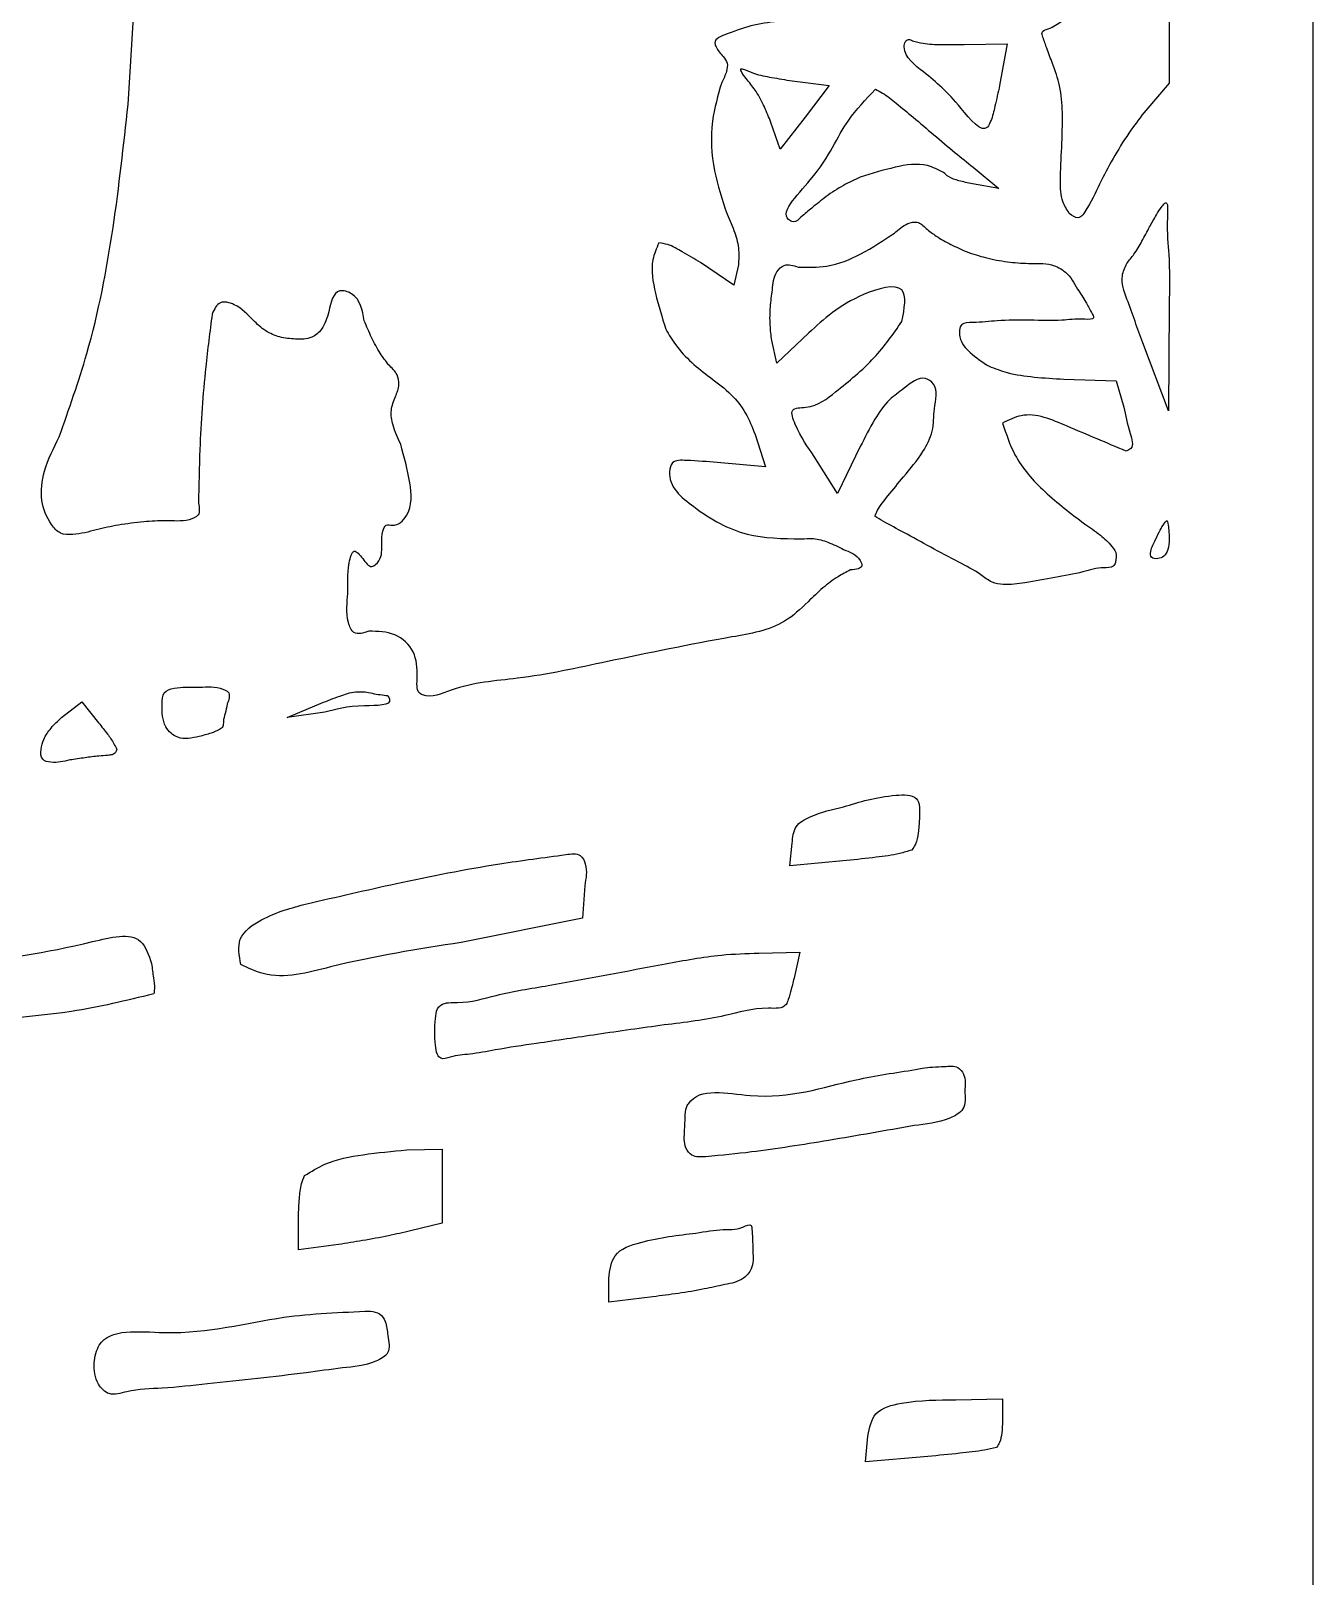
# Model space of a CAD drawing. Extents: x 0 to 204, y 72 to 361.
# Drawn here: x 156.3 to 204, y 237.2 to 294.8 of the extents above; entities that cross this region are included whole.
import ezdxf

# ---------------------------------------------------------------- set-up
doc = ezdxf.new("R2010")
doc.units = 0
doc.layers.get('0').update_dxf_attribs({"linetype": 'CONTINUOUS'})

msp = doc.modelspace()

# ---------------------------------------------------------------- linework, layer by layer
at = {"color": 7}
for p, q in [((204.046667, 216.746667), (204.046667, 361.244444)), ((198.684444, 296.587333), (198.684444, 292.890222)), ((159.878889, 292.1), (160.076444, 295.345556)), ((191.036222, 294.329556), (192.644889, 294.357778)), ((192.644889, 294.357778), (192.362667, 292.805556)), ((191.036222, 294.329556), (191.036222, 294.329556)), ((184.629778, 292.974889), (186.012667, 292.805556)), ((184.629778, 292.974889), (184.629778, 292.974889)), ((186.012667, 292.805556), (185.109556, 291.620222)), ((198.684444, 292.890222), (197.809556, 291.874222)), ((185.109556, 291.620222), (184.178222, 290.434889)), ((189.145333, 291.620222), (189.145333, 291.620222)), ((184.178222, 290.434889), (183.839556, 291.422667)), ((191.374889, 289.757556), (192.334444, 288.967333)), ((192.334444, 288.967333), (191.346667, 289.136667)), ((191.149111, 286.596667), (191.149111, 286.596667)), ((182.456667, 285.354889), (181.214889, 286.201556)), ((182.626, 286.116889), (182.456667, 285.354889)), ((198.684444, 284.564667), (198.656222, 280.67)), ((198.684444, 284.564667), (198.684444, 284.564667)), ((185.250667, 283.576889), (184.065333, 282.448)), ((184.065333, 282.448), (183.867778, 283.294667)), ((198.656222, 280.67), (197.696667, 283.21)), ((194.761556, 281.855333), (196.708889, 281.798889)), ((196.708889, 281.798889), (196.991111, 280.811111)), ((183.246889, 279.795111), (183.642, 278.581556)), ((186.323111, 277.593778), (185.448222, 278.976667)), ((187.169778, 279.343556), (186.323111, 277.593778)), ((183.642, 278.581556), (181.835778, 278.750889)), ((198.684444, 275.872222), (198.684444, 275.872222)), ((157.395333, 269.24), (158.157333, 269.832667)), ((158.157333, 269.832667), (158.778222, 269.042444)), ((163.576, 269.748), (163.576, 269.748)), ((165.805556, 269.24), (167.075556, 269.776222)), ((169.559111, 270.058444), (169.559111, 270.058444)), ((167.216667, 269.437556), (165.805556, 269.24)), ((159.455556, 268.054667), (159.455556, 268.054667)), ((189.371111, 265.458222), (189.371111, 265.458222)), ((184.545111, 263.708444), (184.629778, 264.555111)), ((186.661778, 263.906), (184.545111, 263.708444)), ((176.896889, 262.974667), (176.812222, 261.761111)), ((176.896889, 262.974667), (176.896889, 262.974667)), ((176.812222, 261.761111), (172.296667, 260.858)), ((183.388, 260.462889), (184.912, 260.491111)), ((184.912, 260.491111), (184.714444, 259.588)), ((160.753778, 260.067778), (160.753778, 260.067778)), ((184.714444, 259.588), (184.714444, 259.588)), ((191.064444, 255.326444), (191.064444, 255.326444)), ((170.264667, 253.125111), (171.591111, 253.153333)), ((171.591111, 253.153333), (171.591111, 251.770444)), ((171.591111, 251.770444), (171.591111, 250.387556)), ((171.591111, 251.770444), (171.591111, 251.770444)), ((166.228889, 249.399778), (166.228889, 250.641556)), ((171.591111, 250.387556), (170.405778, 250.105333)), ((167.724667, 249.597333), (166.228889, 249.399778)), ((183.162222, 249.343333), (183.162222, 249.343333)), ((177.8, 247.452444), (177.8, 248.327333)), ((179.436889, 247.65), (177.8, 247.452444)), ((169.559111, 246.210667), (169.559111, 246.210667)), ((190.725778, 243.811778), (192.475556, 243.84)), ((192.475556, 243.84), (192.475556, 243.021556)), ((192.475556, 243.021556), (192.475556, 243.021556)), ((187.367333, 241.497556), (187.452, 242.457111)), ((189.681556, 241.695111), (187.367333, 241.497556))]:
    msp.add_line(p, q, dxfattribs=at)
for points, knots in [([(194.338222, 293.624), (194.259555, 293.816187), (194.124775, 294.145457), (194.016585, 294.506949), (193.890337, 294.832097), (194.324094, 294.938072), (194.717485, 295.254808), (195.139265, 295.473479), (195.382444, 295.599556)], [0, 0, 0, 0, 0.611253, 1.047245, 1.22498, 1.488557, 2.078075, 2.88075, 2.88075, 2.88075, 2.88075]), ([(184.234667, 295.204444), (183.881965, 295.16599), (183.166419, 295.087975), (182.455276, 294.810351), (181.680075, 294.534105), (181.799071, 294.216258), (181.90482, 294.048873), (182.073833, 293.873045), (182.243954, 293.637403), (182.18684, 293.273014), (182.072868, 293.050644), (182.005111, 292.918444)], [0, 0, 0, 0, 1.031073, 2.091793, 2.658965, 2.809444, 3.022957, 3.262406, 3.543503, 3.849436, 4.297972, 4.297972, 4.297972, 4.297972]), ([(192.362667, 292.805556), (192.304739, 292.54327), (192.204559, 292.089675), (192.087596, 291.584436), (191.768037, 290.895612), (190.58993, 292.42315), (189.840129, 293.072797), (188.763597, 293.894112), (188.814189, 294.432607), (188.969065, 294.550333), (189.064877, 294.498775), (189.117111, 294.470667)], [0, 0, 0, 0, 0.797821, 1.379746, 1.623921, 2.825178, 4.781174, 5.962372, 6.163502, 6.299487, 6.462485, 6.462485, 6.462485, 6.462485]), ([(189.117111, 294.470667), (189.246782, 294.435836), (189.598285, 294.341418), (190.246635, 294.323371), (190.755827, 294.327359), (191.036222, 294.329556)], [0, 0, 0, 0, 0.401847, 1.0893, 1.931786, 1.931786, 1.931786, 1.931786]), ([(182.964667, 293.003111), (182.897321, 293.077052), (182.801473, 293.182288), (182.67182, 293.461914), (182.793288, 293.418923), (182.851778, 293.398222)], [0, 0, 0, 0, 0.345369, 0.491542, 0.627298, 0.627298, 0.627298, 0.627298]), ([(182.851778, 293.398222), (182.975032, 293.345591), (183.299015, 293.207247), (183.903131, 293.092972), (184.37381, 293.016485), (184.629778, 292.974889)], [0, 0, 0, 0, 0.401211, 1.054618, 1.833573, 1.833573, 1.833573, 1.833573]), ([(194.676889, 290.491333), (194.694921, 290.924466), (194.726891, 291.692361), (194.645354, 292.7582), (194.435524, 293.349708), (194.338222, 293.624)], [0, 0, 0, 0, 1.3016, 2.307587, 3.177448, 3.177448, 3.177448, 3.177448]), ([(182.005111, 292.918444), (181.865288, 292.439848), (181.552171, 291.368088), (181.651321, 289.657449), (182.02459, 288.540597), (182.202667, 288.007778)], [0, 0, 0, 0, 1.488997, 3.334427, 5.018031, 5.018031, 5.018031, 5.018031]), ([(183.839556, 291.422667), (183.760397, 291.616697), (183.599373, 292.011391), (183.323068, 292.553555), (183.076142, 292.863283), (182.964667, 293.003111)], [0, 0, 0, 0, 0.629023, 1.279553, 1.814939, 1.814939, 1.814939, 1.814939]), ([(187.169778, 289.390667), (186.959062, 289.290543), (186.515106, 289.079593), (185.911923, 288.692211), (185.397685, 288.255445), (185.016753, 287.960503), (184.753545, 287.682222), (184.029273, 287.954511), (185.955186, 289.786052), (186.379557, 291.220238), (187.371819, 292.278087), (187.734222, 292.664444)], [0, 0, 0, 0, 0.698849, 1.472407, 2.152806, 2.684543, 3.011338, 3.120772, 4.816972, 7.465294, 8.989063, 8.989063, 8.989063, 8.989063]), ([(187.734222, 292.664444), (187.823986, 292.618004), (188.100441, 292.474977), (188.554274, 292.098158), (188.931268, 291.793317), (189.145333, 291.620222)], [0, 0, 0, 0, 0.302653, 0.932113, 1.759129, 1.759129, 1.759129, 1.759129]), ([(157.310667, 279.710444), (157.675398, 280.737194), (158.576836, 283.27482), (159.373706, 287.447013), (159.712725, 290.569551), (159.878889, 292.1)], [0, 0, 0, 0, 3.265763, 8.071376, 12.690937, 12.690937, 12.690937, 12.690937]), ([(189.145333, 291.620222), (189.398088, 291.402167), (189.915123, 290.956112), (190.658191, 290.334875), (191.15245, 289.936736), (191.374889, 289.757556)], [0, 0, 0, 0, 1.001443, 2.048551, 2.905432, 2.905432, 2.905432, 2.905432]), ([(197.809556, 291.874222), (197.622481, 291.631086), (197.20788, 291.092238), (196.652576, 290.21319), (196.31151, 289.566383), (196.144444, 289.249556)], [0, 0, 0, 0, 0.920046, 2.039036, 3.113421, 3.113421, 3.113421, 3.113421]), ([(194.959111, 288.036), (194.869103, 288.179546), (194.641285, 288.542874), (194.618791, 289.411214), (194.654655, 290.077974), (194.676889, 290.491333)], [0, 0, 0, 0, 0.501298, 1.26883, 2.52086, 2.52086, 2.52086, 2.52086]), ([(190.274222, 289.56), (190.076471, 289.662147), (189.516831, 289.951226), (188.399662, 289.768529), (187.595355, 289.521418), (187.169778, 289.390667)], [0, 0, 0, 0, 0.656608, 1.858213, 3.208446, 3.208446, 3.208446, 3.208446]), ([(191.346667, 289.136667), (191.178994, 289.172202), (190.876987, 289.236208), (190.493972, 289.355107), (190.333167, 289.505041), (190.274222, 289.56)], [0, 0, 0, 0, 0.517006, 0.931218, 1.170913, 1.170913, 1.170913, 1.170913]), ([(196.144444, 289.249556), (195.996401, 288.927272), (195.786681, 288.470725), (195.328565, 287.745054), (195.069741, 287.948879), (194.959111, 288.036)], [0, 0, 0, 0, 1.162127, 1.646276, 2.007698, 2.007698, 2.007698, 2.007698]), ([(197.950667, 287.528), (198.036289, 287.681013), (198.18734, 287.95095), (198.357137, 288.230072), (198.652971, 288.587703), (198.575452, 287.335691), (198.708032, 286.46073), (198.693128, 285.262675), (198.684444, 284.564667)], [0, 0, 0, 0, 0.514451, 0.907568, 1.084255, 1.621447, 3.013565, 4.956799, 4.956799, 4.956799, 4.956799]), ([(182.202667, 288.007778), (182.307746, 287.77884), (182.504905, 287.349288), (182.662923, 286.703476), (182.637498, 286.299558), (182.626, 286.116889)], [0, 0, 0, 0, 0.755729, 1.417959, 1.964714, 1.964714, 1.964714, 1.964714]), ([(188.439778, 287.302222), (188.595032, 287.437258), (188.836351, 287.647152), (189.326569, 287.760903), (189.519766, 287.573656), (189.625111, 287.471556)], [0, 0, 0, 0, 0.617586, 0.959949, 1.370488, 1.370488, 1.370488, 1.370488]), ([(189.625111, 287.471556), (189.748251, 287.373755), (190.035246, 287.145817), (190.556203, 286.868124), (190.947573, 286.688939), (191.149111, 286.596667)], [0, 0, 0, 0, 0.470998, 1.097731, 1.763113, 1.763113, 1.763113, 1.763113]), ([(197.104, 286.173333), (197.194339, 286.284414), (197.40562, 286.544206), (197.676337, 287.00608), (197.858022, 287.35174), (197.950667, 287.528)], [0, 0, 0, 0, 0.429044, 1.003435, 1.601083, 1.601083, 1.601083, 1.601083]), ([(179.662667, 286.935333), (179.573174, 286.7289), (179.315342, 286.134163), (179.527179, 284.994085), (179.782247, 284.158402), (179.916667, 283.718)], [0, 0, 0, 0, 0.665507, 1.917337, 3.312064, 3.312064, 3.312064, 3.312064]), ([(181.214889, 286.201556), (180.990064, 286.336187), (180.590522, 286.575445), (180.082522, 286.868899), (179.771054, 286.918183), (179.662667, 286.935333)], [0, 0, 0, 0, 0.789296, 1.402679, 1.730055, 1.730055, 1.730055, 1.730055]), ([(184.855556, 286.032222), (185.212157, 286.024796), (186.023147, 286.007907), (187.254086, 286.505281), (188.033786, 287.029343), (188.439778, 287.302222)], [0, 0, 0, 0, 1.061729, 2.414608, 3.884355, 3.884355, 3.884355, 3.884355]), ([(191.149111, 286.596667), (191.376603, 286.5215), (191.867884, 286.359174), (192.637151, 286.222978), (193.459829, 286.152353), (194.218882, 286.200673), (194.912907, 285.843928), (195.140437, 285.441913), (195.269556, 285.213778)], [0, 0, 0, 0, 0.71816, 1.550903, 2.333988, 3.200548, 3.78781, 4.558311, 4.558311, 4.558311, 4.558311]), ([(183.896, 285.185556), (183.915952, 285.420793), (183.946241, 285.777914), (184.363847, 286.194728), (184.67195, 286.092902), (184.855556, 286.032222)], [0, 0, 0, 0, 0.691588, 1.049918, 1.578377, 1.578377, 1.578377, 1.578377]), ([(197.696667, 283.21), (197.506494, 283.741753), (197.218291, 284.547614), (196.832942, 285.591933), (197.033039, 286.021127), (197.104, 286.173333)], [0, 0, 0, 0, 1.7299, 2.621627, 3.111635, 3.111635, 3.111635, 3.111635]), ([(168.684222, 284.028444), (168.611245, 284.430078), (168.509193, 284.991722), (167.563371, 285.273578), (167.439905, 284.729215), (167.357778, 284.367111)], [0, 0, 0, 0, 1.116129, 1.560795, 2.444239, 2.444239, 2.444239, 2.444239]), ([(183.867778, 283.294667), (183.84556, 283.487041), (183.797384, 283.904168), (183.80453, 284.539461), (183.866124, 284.974524), (183.896, 285.185556)], [0, 0, 0, 0, 0.580682, 1.2591, 1.898149, 1.898149, 1.898149, 1.898149]), ([(188.722, 284.000222), (188.814239, 284.491654), (189.018122, 285.577903), (186.684384, 284.911682), (185.807729, 284.095514), (185.250667, 283.576889)], [0, 0, 0, 0, 1.182235, 2.613185, 5.10738, 5.10738, 5.10738, 5.10738]), ([(195.269556, 285.213778), (195.377238, 285.049602), (195.56736, 284.759735), (195.726887, 284.436017), (195.950066, 284.06272), (195.255843, 284.114118), (194.622602, 284.02333), (193.907937, 284.044394), (193.491556, 284.056667)], [0, 0, 0, 0, 0.572495, 1.010791, 1.228199, 1.558651, 2.412286, 3.603895, 3.603895, 3.603895, 3.603895]), ([(164.535556, 284.056667), (164.333, 284.272185), (164.014221, 284.611362), (163.257462, 284.825379), (163.093728, 284.463874), (163.011556, 284.282444)], [0, 0, 0, 0, 0.906367, 1.426423, 1.950385, 1.950385, 1.950385, 1.950385]), ([(163.011556, 284.282444), (162.927166, 283.625194), (162.712069, 281.949955), (162.546327, 279.593996), (162.515671, 277.897373), (162.503556, 277.226889)], [0, 0, 0, 0, 1.987803, 5.066634, 7.078354, 7.078354, 7.078354, 7.078354]), ([(167.357778, 284.367111), (167.292354, 284.136374), (167.183882, 283.753809), (166.702151, 283.338114), (166.118367, 283.343052), (165.531274, 283.393614), (164.975124, 283.641829), (164.685675, 283.914993), (164.535556, 284.056667)], [0, 0, 0, 0, 0.706601, 1.171551, 1.785873, 2.376175, 2.948433, 3.565004, 3.565004, 3.565004, 3.565004]), ([(169.587333, 282.391556), (169.480703, 282.53279), (169.23937, 282.852441), (168.94614, 283.40773), (168.771786, 283.820928), (168.684222, 284.028444)], [0, 0, 0, 0, 0.530271, 1.200147, 1.875994, 1.875994, 1.875994, 1.875994]), ([(185.448222, 278.976667), (185.211467, 279.319766), (184.884989, 279.792891), (184.495344, 280.804375), (185.495731, 280.7682), (186.408746, 281.512948), (187.69999, 282.548626), (188.396012, 283.53721), (188.722, 284.000222)], [0, 0, 0, 0, 1.392617, 1.920379, 2.417093, 3.665737, 5.589243, 7.283792, 7.283792, 7.283792, 7.283792]), ([(193.491556, 284.056667), (193.078699, 284.057701), (192.354476, 284.059516), (191.569642, 283.958046), (190.857325, 283.974159), (190.835245, 283.296541), (191.287571, 282.784703), (191.724328, 282.495928), (191.967556, 282.335111)], [0, 0, 0, 0, 1.21695, 2.13475, 2.550477, 3.014506, 3.707673, 4.578848, 4.578848, 4.578848, 4.578848]), ([(179.916667, 283.718), (180.03557, 283.517833), (180.304779, 283.064636), (180.876302, 282.458597), (181.345135, 282.095201), (181.581778, 281.911778)], [0, 0, 0, 0, 0.697065, 1.578223, 2.476278, 2.476278, 2.476278, 2.476278]), ([(169.841333, 281.206222), (169.904339, 281.35359), (170.016101, 281.614997), (169.922851, 282.077458), (169.70972, 282.276983), (169.587333, 282.391556)], [0, 0, 0, 0, 0.471258, 0.835943, 1.327784, 1.327784, 1.327784, 1.327784]), ([(191.967556, 282.335111), (192.192428, 282.250998), (192.734726, 282.048151), (193.682238, 281.918667), (194.390509, 281.877106), (194.761556, 281.855333)], [0, 0, 0, 0, 0.718611, 1.732989, 2.849104, 2.849104, 2.849104, 2.849104]), ([(181.581778, 281.911778), (181.851019, 281.7115), (182.349494, 281.340704), (182.927705, 280.612931), (183.139326, 280.07071), (183.246889, 279.795111)], [0, 0, 0, 0, 1.004181, 1.859152, 2.742913, 2.742913, 2.742913, 2.742913]), ([(188.778444, 278.214667), (189.033515, 278.517631), (189.466633, 279.032076), (189.921012, 279.914784), (189.886668, 280.759612), (190.111469, 281.562789), (189.439883, 282.044314), (188.838643, 281.51915), (188.18528, 281.078222), (187.647889, 280.295061), (187.341063, 279.684437), (187.169778, 279.343556)], [0, 0, 0, 0, 1.193557, 2.026706, 2.865329, 3.78507, 4.141727, 5.014149, 5.708265, 6.619328, 7.770661, 7.770661, 7.770661, 7.770661]), ([(170.038889, 279.428222), (169.932532, 279.661917), (169.750059, 280.06286), (169.641978, 280.695237), (169.7757, 281.037991), (169.841333, 281.206222)], [0, 0, 0, 0, 0.77195, 1.324407, 1.85695, 1.85695, 1.85695, 1.85695]), ([(197.075778, 279.174222), (196.361112, 279.474065), (195.119876, 279.994834), (193.470372, 280.71483), (192.703577, 280.332221), (192.475556, 280.218444)], [0, 0, 0, 0, 2.384613, 4.141611, 4.885214, 4.885214, 4.885214, 4.885214]), ([(196.991111, 280.811111), (197.051262, 280.5086), (197.144563, 280.039371), (197.398833, 279.305082), (197.144079, 279.201889), (197.075778, 279.174222)], [0, 0, 0, 0, 1.010307, 1.567105, 1.771071, 1.771071, 1.771071, 1.771071]), ([(192.475556, 280.218444), (192.606058, 279.813626), (192.919121, 278.842501), (194.048517, 277.585117), (195.020478, 276.846955), (195.523556, 276.464889)], [0, 0, 0, 0, 1.265803, 3.036552, 4.936442, 4.936442, 4.936442, 4.936442]), ([(158.693556, 276.239111), (158.410789, 276.16322), (157.977462, 276.04692), (157.32997, 276.058158), (156.89692, 276.567897), (156.572859, 277.358977), (156.731056, 278.547549), (157.102575, 279.292941), (157.310667, 279.710444)], [0, 0, 0, 0, 0.888033, 1.360866, 1.813266, 2.775623, 3.873378, 5.271157, 5.271157, 5.271157, 5.271157]), ([(168.627778, 275.166667), (168.73279, 275.01617), (168.917591, 274.751323), (169.36284, 275.169318), (169.328197, 275.679522), (169.330169, 276.106138), (169.465365, 276.473332), (169.889259, 276.332375), (170.49242, 276.921262), (170.40733, 278.099154), (170.168951, 278.959052), (170.038889, 279.428222)], [0, 0, 0, 0, 0.443668, 0.780771, 1.437719, 1.903514, 2.157374, 2.385329, 3.02407, 4.252303, 5.727113, 5.727113, 5.727113, 5.727113]), ([(181.835778, 278.750889), (181.474202, 278.777469), (180.949687, 278.816028), (180.15108, 278.851078), (179.911707, 277.940778), (181.168901, 276.873273), (182.824476, 275.933574), (184.278736, 275.911102), (184.968444, 275.900444)], [0, 0, 0, 0, 1.153298, 1.673019, 2.013264, 3.604168, 5.844797, 7.866087, 7.866087, 7.866087, 7.866087]), ([(187.706, 276.747111), (187.740505, 276.822692), (187.865977, 277.097532), (188.257305, 277.570085), (188.586419, 277.977157), (188.778444, 278.214667)], [0, 0, 0, 0, 0.248703, 0.904385, 1.822818, 1.822818, 1.822818, 1.822818]), ([(162.503556, 277.226889), (162.532, 277.06487), (162.58579, 276.758487), (161.969615, 276.528447), (161.307419, 276.604037), (160.419521, 276.535424), (159.552596, 276.436876), (158.969515, 276.302642), (158.693556, 276.239111)], [0, 0, 0, 0, 0.431909, 0.816752, 1.677785, 2.508888, 3.452997, 4.301314, 4.301314, 4.301314, 4.301314]), ([(189.794444, 275.59), (189.459936, 275.774807), (188.874448, 276.098273), (188.170452, 276.470147), (187.815073, 276.682068), (187.706, 276.747111)], [0, 0, 0, 0, 1.146546, 2.006788, 2.387732, 2.387732, 2.387732, 2.387732]), ([(198.176444, 275.872222), (198.234724, 275.998562), (198.336228, 276.218604), (198.449053, 276.40747), (198.605468, 276.631374), (198.649541, 276.408051), (198.675381, 276.20858), (198.681098, 275.996408), (198.684444, 275.872222)], [0, 0, 0, 0, 0.397853, 0.692926, 0.828931, 0.930112, 1.184372, 1.543241, 1.543241, 1.543241, 1.543241]), ([(184.968444, 275.900444), (185.120173, 275.911935), (185.458393, 275.93755), (185.999886, 275.783998), (186.357212, 275.602625), (186.548889, 275.505333)], [0, 0, 0, 0, 0.453766, 1.011501, 1.656863, 1.656863, 1.656863, 1.656863]), ([(195.523556, 276.464889), (195.727608, 276.328096), (196.098327, 276.079573), (196.499014, 275.702357), (196.739626, 275.358621), (196.692477, 275.115655), (196.674518, 274.961669), (196.532401, 274.810183), (196.077375, 274.857333), (195.390709, 274.626321), (194.775871, 274.521366), (194.422889, 274.461111)], [0, 0, 0, 0, 0.732097, 1.330064, 1.68258, 1.893343, 2.052584, 2.133233, 2.48843, 3.280118, 4.347316, 4.347316, 4.347316, 4.347316]), ([(168.853556, 272.457333), (168.644221, 272.392768), (168.277487, 272.279656), (167.968976, 273.025695), (168.112727, 273.917443), (168.022887, 274.668066), (168.259968, 275.616119), (168.509569, 275.311114), (168.627778, 275.166667)], [0, 0, 0, 0, 0.557652, 0.976954, 2.064426, 3.20527, 3.673569, 4.094883, 4.094883, 4.094883, 4.094883]), ([(186.548889, 275.505333), (186.783763, 275.418025), (187.085348, 275.305918), (187.304521, 274.791816), (187.006791, 274.76304), (186.802889, 274.743333)], [0, 0, 0, 0, 0.733174, 0.941416, 1.393951, 1.393951, 1.393951, 1.393951]), ([(194.422889, 274.461111), (194.051857, 274.393169), (193.415223, 274.276591), (192.630318, 274.168112), (192.039515, 274.263725), (191.548585, 274.673813), (190.765321, 275.065769), (190.141553, 275.402576), (189.794444, 275.59)], [0, 0, 0, 0, 1.132119, 1.942541, 2.370791, 2.874984, 3.817925, 5.000983, 5.000983, 5.000983, 5.000983]), ([(198.684444, 275.872222), (198.67697, 275.747792), (198.663783, 275.528279), (198.51486, 275.238619), (198.273142, 275.149066), (197.984329, 275.169369), (197.989298, 275.541665), (198.099638, 275.736559), (198.176444, 275.872222)], [0, 0, 0, 0, 0.37488, 0.66134, 0.901055, 1.141753, 1.351667, 1.832456, 1.832456, 1.832456, 1.832456]), ([(186.802889, 274.743333), (186.647275, 274.663568), (186.282142, 274.476407), (185.754054, 274.071302), (185.403687, 273.733001), (185.222444, 273.558)], [0, 0, 0, 0, 0.523887, 1.229243, 1.985141, 1.985141, 1.985141, 1.985141]), ([(185.222444, 273.558), (184.942672, 273.290905), (184.162248, 272.545846), (181.453495, 272.100649), (179.269152, 271.645989), (177.743556, 271.328444)], [0, 0, 0, 0, 1.141732, 3.184851, 7.916533, 7.916533, 7.916533, 7.916533]), ([(170.659778, 270.764), (170.649886, 271.085481), (170.630055, 271.729982), (169.836631, 272.449419), (169.185042, 272.454665), (168.853556, 272.457333)], [0, 0, 0, 0, 0.934815, 1.874108, 2.846802, 2.846802, 2.846802, 2.846802]), ([(177.743556, 271.328444), (176.623621, 271.085959), (174.67774, 270.66464), (172.403453, 270.539579), (171.143615, 269.92874), (170.674461, 270.175382), (170.634951, 270.454514), (170.650606, 270.649667), (170.659778, 270.764)], [0, 0, 0, 0, 3.410597, 5.925896, 6.997507, 7.161933, 7.410331, 7.761729, 7.761729, 7.761729, 7.761729]), ([(162.531778, 268.534444), (162.255913, 268.473721), (161.775206, 268.367909), (161.143474, 268.944242), (161.148476, 269.5751), (161.150734, 270.210529), (161.764296, 270.403973), (162.455763, 270.336324), (163.118349, 270.428045), (163.733897, 270.188366), (163.63123, 269.902034), (163.576, 269.748)], [0, 0, 0, 0, 0.798115, 1.390753, 2.255978, 2.675405, 3.082201, 3.933791, 4.804179, 5.160736, 5.575875, 5.575875, 5.575875, 5.575875]), ([(167.075556, 269.776222), (167.30517, 269.867157), (167.722312, 270.032358), (168.270952, 270.214929), (168.593395, 270.203701), (168.712444, 270.199556)], [0, 0, 0, 0, 0.743479, 1.350682, 1.706087, 1.706087, 1.706087, 1.706087]), ([(168.712444, 270.199556), (168.800086, 270.180268), (168.987042, 270.139126), (169.269942, 270.094347), (169.464975, 270.070132), (169.559111, 270.058444)], [0, 0, 0, 0, 0.26917, 0.574189, 0.858773, 0.858773, 0.858773, 0.858773]), ([(163.576, 269.748), (163.550932, 269.627915), (163.50484, 269.407122), (163.418364, 269.136174), (163.439628, 268.895708), (163.233249, 268.750922), (162.938607, 268.644729), (162.679942, 268.574609), (162.531778, 268.534444)], [0, 0, 0, 0, 0.366661, 0.674162, 0.863975, 1.025346, 1.36683, 1.824703, 1.824703, 1.824703, 1.824703]), ([(169.559111, 270.058444), (169.585193, 270.01311), (169.784604, 269.666497), (168.258987, 269.730072), (167.611414, 269.548337), (167.216667, 269.437556)], [0, 0, 0, 0, 0.144447, 1.104395, 2.603197, 2.603197, 2.603197, 2.603197]), ([(157.705778, 267.659556), (157.480006, 267.604147), (157.151099, 267.523426), (156.625542, 267.645981), (156.614133, 268.075929), (156.732539, 268.466336), (157.003897, 268.877482), (157.26148, 269.116035), (157.395333, 269.24)], [0, 0, 0, 0, 0.709705, 1.033907, 1.405446, 1.789668, 2.295933, 2.843622, 2.843622, 2.843622, 2.843622]), ([(158.778222, 269.042444), (158.890681, 268.904206), (159.093276, 268.655167), (159.325644, 268.326819), (159.421419, 268.126181), (159.455556, 268.054667)], [0, 0, 0, 0, 0.534953, 0.963723, 1.201192, 1.201192, 1.201192, 1.201192]), ([(159.455556, 268.054667), (159.443636, 268.010786), (159.41833, 267.917626), (159.274492, 267.843816), (159.063212, 267.82272), (158.726487, 267.803865), (158.257226, 267.738374), (157.896705, 267.686845), (157.705778, 267.659556)], [0, 0, 0, 0, 0.131222, 0.278586, 0.443897, 0.773068, 1.287, 1.86558, 1.86558, 1.86558, 1.86558]), ([(186.548889, 265.909778), (187.144241, 266.096207), (187.96612, 266.353571), (189.417161, 266.379456), (189.386591, 265.767892), (189.371111, 265.458222)], [0, 0, 0, 0, 1.996311, 2.755889, 3.535031, 3.535031, 3.535031, 3.535031]), ([(184.629778, 264.555111), (184.650442, 264.778837), (184.692002, 265.228792), (185.5159, 265.675319), (186.134607, 265.815748), (186.548889, 265.909778)], [0, 0, 0, 0, 0.63328, 1.273643, 2.571382, 2.571382, 2.571382, 2.571382]), ([(189.371111, 265.458222), (189.360858, 265.285643), (189.342107, 264.970017), (189.271351, 264.561726), (189.138483, 264.371948), (189.088889, 264.301111)], [0, 0, 0, 0, 0.521178, 0.953167, 1.210441, 1.210441, 1.210441, 1.210441]), ([(166.539333, 262.297333), (167.652231, 262.555555), (170.037861, 263.109084), (173.254529, 263.746067), (175.370781, 264.024009), (176.191333, 264.131778)], [0, 0, 0, 0, 3.42759, 7.347448, 9.829853, 9.829853, 9.829853, 9.829853]), ([(176.191333, 264.131778), (176.393431, 264.162187), (176.731844, 264.213107), (177.022456, 263.631624), (176.9481, 263.242599), (176.896889, 262.974667)], [0, 0, 0, 0, 0.54164, 0.906979, 1.715328, 1.715328, 1.715328, 1.715328]), ([(189.088889, 264.301111), (188.940466, 264.255545), (188.50968, 264.123294), (187.691349, 264.023019), (187.030141, 263.947867), (186.661778, 263.906)], [0, 0, 0, 0, 0.465195, 1.350192, 2.463414, 2.463414, 2.463414, 2.463414]), ([(164.084, 260.039556), (164.021338, 260.371617), (163.887173, 261.082584), (165.074561, 261.911388), (165.975145, 262.148678), (166.539333, 262.297333)], [0, 0, 0, 0, 0.936817, 2.00579, 3.798622, 3.798622, 3.798622, 3.798622]), ([(153.811111, 260.039556), (155.270458, 260.24607), (157.271371, 260.529223), (160.331024, 261.341015), (160.646292, 260.3915), (160.753778, 260.067778)], [0, 0, 0, 0, 4.816519, 6.603942, 7.528573, 7.528573, 7.528573, 7.528573]), ([(172.296667, 260.858), (170.693896, 260.607501), (168.27768, 260.229867), (165.397886, 259.391479), (164.357882, 259.904463), (164.084, 260.039556)], [0, 0, 0, 0, 4.961207, 7.479136, 8.379273, 8.379273, 8.379273, 8.379273]), ([(175.542222, 259.249333), (176.997148, 259.517829), (179.143167, 259.913862), (181.752829, 260.406437), (182.922245, 260.446809), (183.388, 260.462889)], [0, 0, 0, 0, 4.441625, 6.551411, 7.947884, 7.947884, 7.947884, 7.947884]), ([(160.838444, 258.938889), (159.810127, 258.690529), (156.951562, 258.000126), (153.233911, 258.047913), (149.876376, 256.268133), (148.875688, 257.141949), (148.767221, 257.518228), (148.693123, 258.07156), (148.933617, 259.092272), (151.139707, 259.46397), (152.706062, 259.801459), (153.811111, 260.039556)], [0, 0, 0, 0, 3.136213, 8.718195, 11.887505, 12.168432, 12.55822, 13.01902, 13.870453, 15.350394, 18.89557, 18.89557, 18.89557, 18.89557]), ([(160.753778, 260.067778), (160.776872, 259.891133), (160.817507, 259.580316), (160.877088, 259.201723), (160.847864, 259.002953), (160.838444, 258.938889)], [0, 0, 0, 0, 0.535872, 0.9429, 1.136477, 1.136477, 1.136477, 1.136477]), ([(179.860222, 257.781778), (179.027925, 257.665487), (177.442052, 257.443904), (175.34135, 257.124253), (173.765138, 256.897595), (172.680186, 256.678438), (172.032182, 256.659131), (171.564884, 256.461077), (171.359658, 256.728618), (171.333258, 257.077016), (171.294626, 257.529092), (171.334058, 257.973974), (171.357865, 258.336066), (171.634725, 258.646109), (172.478375, 258.561019), (173.746895, 258.962215), (174.88726, 259.144588), (175.542222, 259.249333)], [0, 0, 0, 0, 2.52216, 4.805767, 6.362199, 7.328121, 8.064175, 8.41799, 8.600887, 8.96562, 9.460778, 9.955936, 10.320668, 10.503566, 11.136974, 12.601617, 14.577882, 14.577882, 14.577882, 14.577882]), ([(184.714444, 259.588), (184.676607, 259.425335), (184.608878, 259.134158), (184.50791, 258.79356), (184.36412, 258.367475), (183.316272, 258.467581), (181.962048, 258.032887), (180.631935, 257.873976), (179.860222, 257.781778)], [0, 0, 0, 0, 0.498164, 0.891732, 1.091578, 1.764023, 3.416274, 5.699692, 5.699692, 5.699692, 5.699692]), ([(189.173556, 254.028222), (188.115759, 253.842032), (186.105675, 253.488223), (183.483522, 253.071655), (181.848517, 252.904935), (180.910672, 252.830321), (180.570703, 253.285514), (180.627295, 253.809355), (180.638891, 254.304541), (180.646868, 254.651332), (181.129516, 255.49557), (183.897223, 254.780819), (186.402135, 255.69795), (188.481008, 256.005765), (189.23, 256.116667)], [0, 0, 0, 0, 3.232216, 6.142039, 7.849544, 8.370948, 8.725362, 9.384591, 9.879322, 10.239128, 10.394876, 12.722784, 16.710969, 18.957125, 18.957125, 18.957125, 18.957125]), ([(189.23, 256.116667), (189.314037, 256.136351), (189.521723, 256.184999), (189.881511, 256.218711), (190.155389, 256.225767), (190.302444, 256.229556)], [0, 0, 0, 0, 0.258729, 0.639418, 1.080838, 1.080838, 1.080838, 1.080838]), ([(190.302444, 256.229556), (190.481454, 256.252153), (190.779704, 256.289803), (191.113564, 255.865607), (191.083797, 255.538865), (191.064444, 255.326444)], [0, 0, 0, 0, 0.499713, 0.832583, 1.451082, 1.451082, 1.451082, 1.451082]), ([(191.064444, 255.326444), (191.084265, 255.078567), (191.121553, 254.612256), (190.252305, 254.149174), (189.615677, 254.077794), (189.173556, 254.028222)], [0, 0, 0, 0, 0.678865, 1.277088, 2.636881, 2.636881, 2.636881, 2.636881]), ([(166.454667, 252.165556), (166.703345, 252.319466), (167.369515, 252.731771), (168.697399, 252.977095), (169.723164, 253.073971), (170.264667, 253.125111)], [0, 0, 0, 0, 0.872205, 2.336505, 3.973887, 3.973887, 3.973887, 3.973887]), ([(166.228889, 250.641556), (166.237335, 250.86286), (166.252865, 251.269752), (166.307244, 251.788768), (166.414956, 252.064062), (166.454667, 252.165556)], [0, 0, 0, 0, 0.665631, 1.223831, 1.549801, 1.549801, 1.549801, 1.549801]), ([(170.405778, 250.105333), (170.132627, 250.043018), (169.540394, 249.907909), (168.64565, 249.741221), (168.023489, 249.644019), (167.724667, 249.597333)], [0, 0, 0, 0, 0.84045, 1.822226, 2.72956, 2.72956, 2.72956, 2.72956]), ([(177.8, 248.327333), (177.835349, 248.643288), (177.913687, 249.343468), (179.363852, 249.826681), (180.376957, 249.943544), (181.045556, 250.020667)], [0, 0, 0, 0, 0.884215, 1.959493, 4.04633, 4.04633, 4.04633, 4.04633]), ([(181.045556, 250.020667), (181.393147, 250.081107), (181.993612, 250.185517), (182.590166, 250.126571), (183.116392, 250.401108), (183.139331, 250.086505), (183.159584, 249.791018), (183.161247, 249.508832), (183.162222, 249.343333)], [0, 0, 0, 0, 1.01905, 1.760413, 2.079699, 2.212131, 2.555615, 3.042782, 3.042782, 3.042782, 3.042782]), ([(183.162222, 249.343333), (183.17647, 249.11548), (183.20052, 248.730853), (182.76499, 248.229053), (182.36562, 248.150352), (182.118, 248.101556)], [0, 0, 0, 0, 0.656858, 1.108812, 1.846291, 1.846291, 1.846291, 1.846291]), ([(182.118, 248.101556), (181.863624, 248.046367), (181.290271, 247.921976), (180.396565, 247.765787), (179.754687, 247.688343), (179.436889, 247.65)], [0, 0, 0, 0, 0.780862, 1.760033, 2.720226, 2.720226, 2.720226, 2.720226]), ([(167.865778, 244.997111), (167.417176, 244.936716), (166.368377, 244.795518), (164.693097, 244.59184), (162.90631, 244.419727), (161.266045, 244.216555), (160.069067, 244.215327), (159.186864, 243.908979), (158.657201, 244.45517), (158.567821, 245.137333), (158.907078, 246.53239), (162.237059, 246.059249), (165.188052, 246.971484), (167.813709, 247.071865), (168.91, 247.113778)], [0, 0, 0, 0, 1.358118, 3.175178, 5.058686, 6.757873, 8.085743, 8.745896, 9.278101, 10.088033, 10.770605, 13.229112, 17.734569, 20.964207, 20.964207, 20.964207, 20.964207]), ([(168.91, 247.113778), (169.033924, 247.095215), (169.279086, 247.058492), (169.515914, 246.676079), (169.542918, 246.385134), (169.559111, 246.210667)], [0, 0, 0, 0, 0.358825, 0.709875, 1.235698, 1.235698, 1.235698, 1.235698]), ([(169.559111, 246.210667), (169.604365, 245.973082), (169.687394, 245.537179), (168.868576, 245.092359), (168.279438, 245.036402), (167.865778, 244.997111)], [0, 0, 0, 0, 0.647051, 1.187163, 2.460382, 2.460382, 2.460382, 2.460382]), ([(187.452, 242.457111), (187.512808, 242.768721), (187.644925, 243.445754), (189.086905, 243.799176), (190.073338, 243.806761), (190.725778, 243.811778)], [0, 0, 0, 0, 0.881604, 1.915457, 3.935032, 3.935032, 3.935032, 3.935032]), ([(192.475556, 243.021556), (192.467732, 242.871796), (192.453674, 242.60269), (192.39506, 242.25681), (192.289432, 242.094654), (192.249778, 242.033778)], [0, 0, 0, 0, 0.45175, 0.811761, 1.028152, 1.028152, 1.028152, 1.028152]), ([(192.249778, 242.033778), (192.101419, 241.998026), (191.651253, 241.889545), (190.788823, 241.805729), (190.080942, 241.735011), (189.681556, 241.695111)], [0, 0, 0, 0, 0.45747, 1.388102, 2.592931, 2.592931, 2.592931, 2.592931])]:
    msp.add_open_spline(points, degree=3, knots=knots, dxfattribs=at)

doc.saveas('drawing.dxf')
